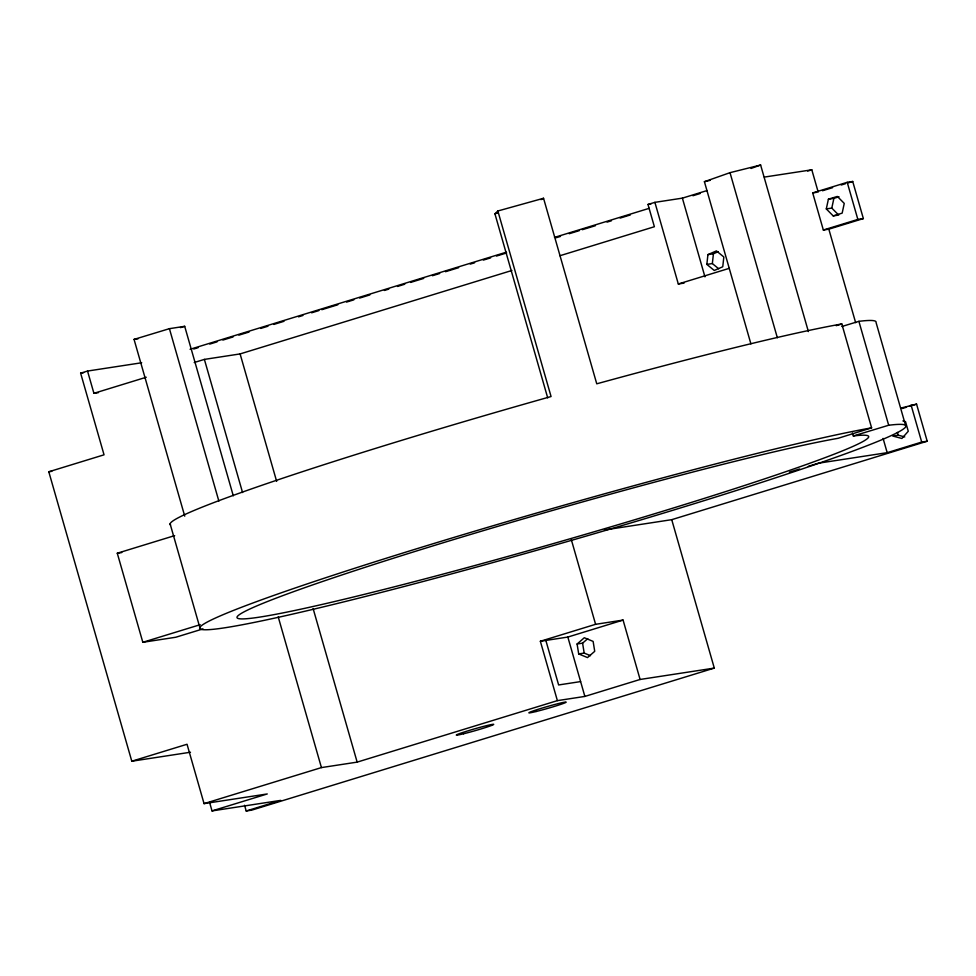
<?xml version="1.0" encoding="UTF-8"?>
<svg xmlns="http://www.w3.org/2000/svg" width="976" height="976" viewBox="0 0 976 976"><rect width="100%" height="100%" fill="white"/><g stroke="black" fill="none" stroke-linecap="round" stroke-linejoin="round"><path stroke-width="1.46" d="M706.844 264.398L707.929 254.614L716.421 250.905L723.838 256.981L722.752 266.765L714.261 270.474L706.844 264.398L712.346 263.557L718.69 268.766M712.346 263.557L713.432 253.772L718.275 251.662M826.306 208.925L828.392 199.189L837.371 196.432L844.252 203.411L842.166 213.146L833.187 215.903L826.306 208.925L831.796 208.083L838.689 215.062L833.187 215.903M831.796 208.083L833.894 198.348L839.018 196.774M547.695 397.866L494.917 213.793L497.858 210.987L543.547 198.274L596.751 383.812A367.196 17.934 -16 0 1 841.812 323.959L871.605 427.854L838.042 438.309A328.522 16.043 -16 0 0 300.791 589.077A328.522 16.043 -16 0 0 500.481 558.479A328.522 16.043 -16 0 0 853.317 435.967L888.685 425.243L858.892 321.336L841.922 326.484M577.097 644.001L584.307 637.743L593.127 641.403L594.726 651.321L587.503 657.58L578.695 653.92L577.097 644.001L582.587 643.16L587.747 638.682M540.96 199.653L543.547 198.274M808.384 331.572L760.621 165.017L730.011 172.667L704.404 181.695L750.898 343.869M751.02 168.458L760.621 165.017M180.499 327.631L184.696 326.326L233.288 495.796M836.225 325.691L841.812 323.959M190.491 752.228L131.797 761.219L48.8 471.774L104.042 454.816L80.63 373.174L87.535 371.051L141.703 362.755M559.895 255.736L654.384 226.725L647.991 204.46L654.896 202.349L682.383 198.14L707.088 190.552M190.088 349.286L506.385 252.174M554.49 237.4L649.235 208.315M193.76 349.005L198.128 347.663M209.767 344.089L217.05 341.856M222.87 340.075L233.057 336.94M238.876 335.158L249.063 332.023M260.702 328.448L267.985 326.216M273.805 324.435L283.992 321.299M298.534 316.834L302.902 315.492M311.637 312.808L318.908 310.575M321.824 309.685L337.83 304.768M346.565 302.084L353.837 299.852M359.656 298.07L369.843 294.935M384.398 290.47L388.765 289.128M397.5 286.456L404.772 284.211M410.591 282.43L423.694 278.404M432.429 275.732L439.7 273.487M445.52 271.706L458.622 267.68M470.261 264.106L474.629 262.764M483.364 260.092L490.635 257.859M496.455 256.066L506.642 252.943M556.125 237.741L560.492 236.412M569.215 233.728L579.402 230.592M582.318 229.702L595.421 225.688M607.06 222.113L611.427 220.771M620.15 218.087L630.337 214.952M692.923 195.749L700.195 193.504M807.664 171.081L811.812 169.812L818.193 192.077M87.535 371.051L93.916 393.316L146.241 377.248M194.212 362.523L204.387 359.4L240.108 353.922L511.924 270.474M812.703 192.919L847.217 182.317L852.719 181.475L863.357 218.587L828.831 229.177L823.341 230.019L812.703 192.919L816.814 192.284M822.512 190.747L832.577 187.66M841.214 185.013L845.521 183.683M848.4 182.805L852.719 181.475M823.341 230.019L857.855 219.429L863.357 218.587M654.896 202.349L678.308 283.979L729.182 268.363M203.008 628.898L175.79 637.243L142.825 642.293L117.279 553.233L174.655 535.629M900.994 408.053L916.562 404.125L927.2 441.225L671.732 519.671L604.449 529.98M902.178 408.541L906.484 407.212M909.364 406.333L916.562 404.125M142.825 642.293L200.19 624.689M789.413 472.128L799.588 469.005M808.311 466.321L818.486 463.197L887.184 452.669L921.71 442.067L927.2 441.225M131.797 761.219L187.038 744.261L204.057 803.626L267.265 793.952L212.024 810.91L209.535 802.211M640.097 679.467L584.868 696.425L557.381 700.634L540.362 641.269L595.592 624.311L623.078 620.089L640.097 679.467L714.298 668.096L671.732 519.671M540.362 641.269L567.837 637.06L623.078 620.089M204.057 803.626L321.433 767.587L357.155 762.122L557.381 700.634M244.561 805.273L246.196 810.983L280.722 800.381L212.024 810.91M714.298 668.096L251.698 810.141L246.196 810.983M184.745 516.17L134.054 339.392L169.421 328.668L184.696 326.326M494.917 213.793L497.845 212.975M704.404 181.695L710.211 180.316M764.33 177.083L811.812 169.812M647.991 204.46L650.882 204.021M828.392 199.189L833.894 198.348M707.929 254.614L713.432 253.772M80.63 373.174L83.631 372.71M678.308 283.979L684.091 283.101M93.916 393.316L98.43 392.633M48.8 471.774L51.813 471.31M117.279 553.233L121.78 552.55M904.764 436.931L898.225 435.186L892.735 436.028L901.885 438.468L908.278 431.258L905.508 421.608L902.898 420.912M578.695 653.92L584.185 653.078L590.48 655.689M580.61 681.59L558.626 684.957L545.852 640.427M134.054 339.392L137.97 338.843M847.217 182.317L857.855 219.429M911.059 404.967L921.71 442.067M905.838 426.353L876.045 322.446A367.196 17.934 -16 0 0 858.892 321.336M897.432 432.429L898.225 435.186M828.831 229.177L855.647 322.678M883.085 438.395L887.184 452.669M852.475 433.039L853.317 435.967M730.011 172.667L777.347 337.745M682.383 198.14L704.953 276.855M497.858 210.987L551.062 396.537A367.196 17.934 -16 0 0 170.544 524.929M571.314 539.63L595.592 624.311M567.837 637.06L584.868 696.425M240.108 353.922L276.647 481.363M313.125 608.585L357.155 762.122M204.387 359.4L242.56 492.538M278.221 616.893L321.433 767.587M169.421 328.668L218.856 501.066M170.105 523.831L199.897 627.727M582.587 643.16L584.185 653.078M888.685 425.243A367.196 17.934 -16 0 1 494.32 562.188A367.196 17.934 -16 0 1 271.121 596.373A367.196 17.934 -16 0 1 871.605 427.854M536.08 711.516A19.325 0.939 -16 0 0 565.982 702.33A19.325 0.939 -16 0 0 540.728 708.503A19.325 0.939 -16 0 0 536.08 711.516M463.588 733.769A19.325 0.939 -16 0 0 493.478 724.595A19.325 0.939 -16 0 0 468.224 730.756A19.325 0.939 -16 0 0 463.588 733.769"/></g></svg>
